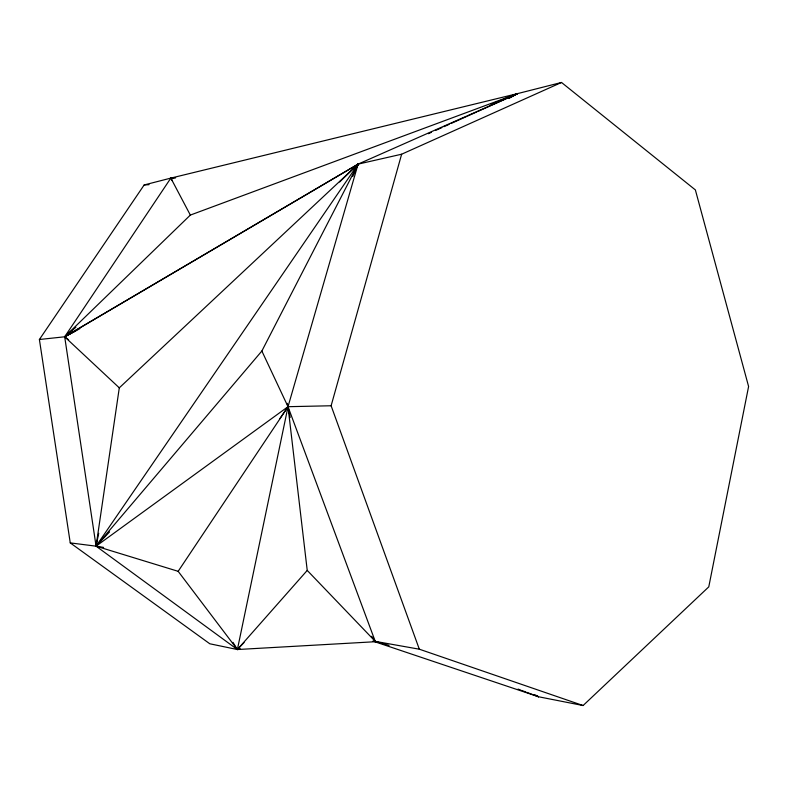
<?xml version="1.0" encoding="UTF-8"?>
<svg xmlns="http://www.w3.org/2000/svg" width="788" height="788" viewBox="0 0 788 788"><rect width="100%" height="100%" fill="white"/><g stroke="black" fill="none" stroke-linecap="round" stroke-linejoin="round"><path stroke-width="1.18" d="M358.048 165.293L358.077 164.131L517.43 93.644L561.509 82.464L695.371 189.918L748.6 386.504L708.776 586.863L583.09 705.536L538.49 696.75L372.882 641.097M377.403 641.599L237.385 649.529L96.077 546.173L119.293 387.844L358.077 164.131L401.644 154.212L561.509 82.464M240.31 648.977L237.385 649.529L178.157 571.32L96.077 546.173L98.717 533.289M239.256 648.879L237.385 649.529L288.014 406.697L358.077 164.131L64.685 336.791L39.4 339.5L70.25 542.893L209.795 643.776L237.385 649.529L239.71 648.731M583.09 705.536L419.315 649.194L331.118 405.761L401.644 154.212M352.778 176.423L358.077 164.131L64.685 336.791L96.077 546.173L103.592 547.404M70.25 542.893L96.077 546.173L261.862 351.024L358.077 164.131L339.638 181.979M119.293 387.844L64.685 336.791L170.838 178.108L517.43 93.644L508.821 98.372M178.157 571.32L288.014 406.697L287.157 403.338M39.4 339.5L144.165 184.953L170.838 178.108L175.586 177.605M331.118 405.761L288.014 406.697L96.077 546.173L358.077 164.131M279.77 418.743L288.014 406.697L261.862 351.024M232.982 642.348L237.385 649.529L307.231 570.413L288.014 406.697L375.246 641.373L384.209 643.993M96.077 546.173L109.542 531.91M237.385 649.529L244.034 642.584M68.605 339.795L64.685 336.791L190.341 215.085L517.43 93.644L508.762 98.293M77.066 330.221L64.685 336.791L75.914 327.207M64.685 336.791L75.51 330.98M77.677 329.808L79.844 328.645M351.064 168.465L354.285 167.017M428.347 133.704L431.469 132.295M435.636 130.424L441.861 127.626M443.93 126.691L449.111 124.366M451.169 123.44L466.624 116.486M467.648 116.023L476.868 111.876M477.892 111.423L517.43 93.644L490.993 104.371M190.341 215.085L170.838 178.108L175.557 177.763M144.165 184.953L149.05 184.678M172.424 180.826L170.838 178.108L173.281 177.97M173.301 178.196L170.838 178.108L173.124 178.009M170.838 178.108L173.124 178.177M307.231 570.413L375.246 641.373L419.315 649.194M385.194 644.279L389.075 645.421M518.041 689.076L520.947 690.17M521.922 690.534L525.813 691.992M526.788 692.356L538.49 696.75L536.392 695.459M534.806 694.75L538.49 696.75M371.611 636.3L375.246 641.373M288.014 406.697L290.181 417.443"/></g></svg>
